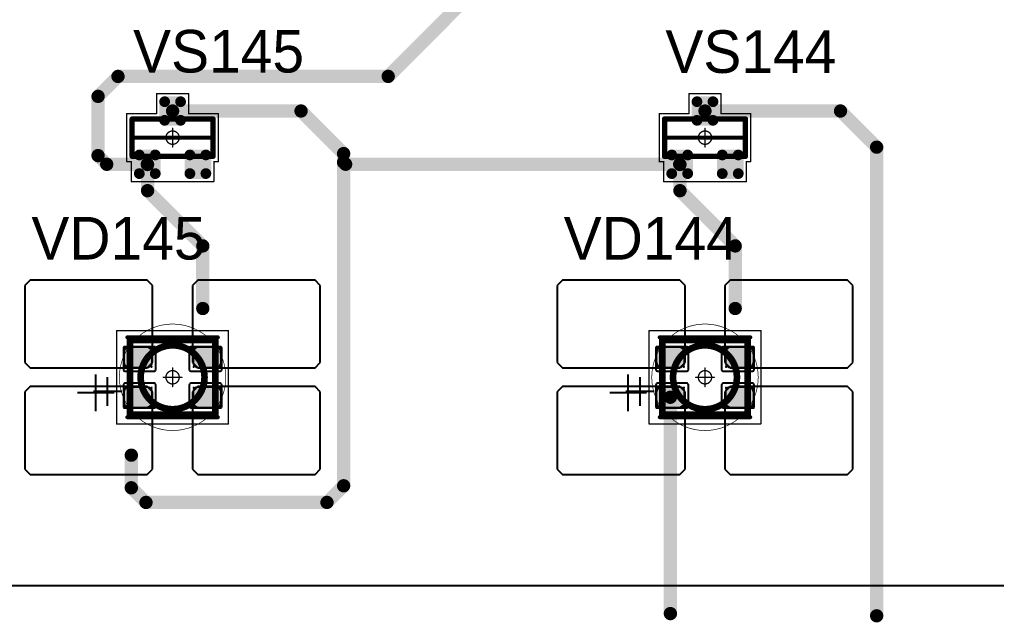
# Model space of a CAD drawing. Header units: millimetres. Extents: x 0 to 400, y 0 to 514.
# Drawn here: x 74.25 to 110.95, y 23.29 to 45.94 of the extents above; entities that cross this region are included whole.
import ezdxf

# ---------------------------------------------------------------- set-up
doc = ezdxf.new("R2010")
doc.units = ezdxf.units.MM
for name, color, linetype in [('Mechanical13', 56, 'Continuous'), ('Mechanical15', 56, 'Continuous'), ('Mechanical2', 216, 'Continuous'), ('TopLayer', 1, 'Continuous'), ('TopOverlay', 2, 'Continuous'), ('TopPaste', 8, 'Continuous'), ('TopSolder', 216, 'Continuous')]:
    doc.layers.add(name, color=color, linetype=linetype)

# ---------------------------------------------------------------- blocks, each defined once
blk = doc.blocks.new('SOT23_37')
at = {"layer": 'Mechanical13', "const_width": 0.2}
for points in [[(-0.7, 1.52), (0.7, 1.52)], [(-0.7, 1.52), (-0.7, -1.52)], [(0.7, 1.52), (0.7, -1.52)], [(-0.7, -1.52), (0.7, -1.52)]]:
    blk.add_lwpolyline(points, dxfattribs=at)
at = {"layer": 'Mechanical13', "const_width": 0.1}
for points in [[(-0.75, 1.52, 1), (-0.65, 1.52, 1)], [(-0.75, 1.52, 1), (-0.65, 1.52, 1)], [(0.65, 1.52, 1), (0.75, 1.52, 1)], [(0.65, 1.52, 1), (0.75, 1.52, 1)], [(-0.75, -1.52, 1), (-0.65, -1.52, 1)], [(-0.75, -1.52, 1), (-0.65, -1.52, 1)], [(0.65, -1.52, 1), (0.75, -1.52, 1)], [(0.65, -1.52, 1), (0.75, -1.52, 1)]]:
    blk.add_lwpolyline(points, format="xyb", close=True, dxfattribs=at)
at = {"layer": 'Mechanical15', "const_width": 0.05}
for points in [[(-1.65, 1.55), (-1.65, -1.55)], [(-1.65, 1.55), (-0.9, 1.55)], [(-0.9, 1.72), (-0.9, 1.55)], [(-0.9, 1.72), (0.9, 1.72)], [(0.9, 1.72), (0.9, 0.6)], [(0, 0.35), (0, -0.35)], [(0.9, 0.6), (1.65, 0.6)], [(1.65, 0.6), (1.65, -0.6)], [(-0.35, 0), (0.35, 0)], [(0.9, -0.6), (1.65, -0.6)], [(0.9, -0.6), (0.9, -1.72)], [(-1.65, -1.55), (-0.9, -1.55)], [(-0.9, -1.55), (-0.9, -1.72)], [(-0.9, -1.72), (0.9, -1.72)]]:
    blk.add_lwpolyline(points, dxfattribs=at)
at = {"layer": 'Mechanical15'}
for points, const_width in [([(-1.662, 1.55, 1), (-1.637, 1.55, 1)], 0.025), ([(-1.662, 1.55, 1), (-1.637, 1.55, 1)], 0.025), ([(-0.913, 1.72, 1), (-0.888, 1.72, 1)], 0.025), ([(-0.913, 1.72, 1), (-0.888, 1.72, 1)], 0.025), ([(-0.913, 1.55, 1), (-0.888, 1.55, 1)], 0.025), ([(-0.913, 1.55, 1), (-0.888, 1.55, 1)], 0.025), ([(0.888, 1.72, 1), (0.913, 1.72, 1)], 0.025), ([(0.888, 1.72, 1), (0.913, 1.72, 1)], 0.025), ([(-0.012, 0.35, 1), (0.012, 0.35, 1)], 0.025), ([(0.888, 0.6, 1), (0.913, 0.6, 1)], 0.025), ([(0.888, 0.6, 1), (0.913, 0.6, 1)], 0.025), ([(1.637, 0.6, 1), (1.662, 0.6, 1)], 0.025), ([(1.637, 0.6, 1), (1.662, 0.6, 1)], 0.025), ([(-0.362, 0, 1), (-0.337, 0, 1)], 0.025), ([(0.25, 0, 1), (-0.25, 0, 1)], 0.05), ([(-0.262, 0, 1), (-0.238, 0, 1)], 0.025), ([(0.238, 0, 1), (0.262, 0, 1)], 0.025), ([(0.337, 0, 1), (0.362, 0, 1)], 0.025), ([(-0.012, -0.35, 1), (0.012, -0.35, 1)], 0.025), ([(0.888, -0.6, 1), (0.913, -0.6, 1)], 0.025), ([(0.888, -0.6, 1), (0.913, -0.6, 1)], 0.025), ([(1.637, -0.6, 1), (1.662, -0.6, 1)], 0.025), ([(1.637, -0.6, 1), (1.662, -0.6, 1)], 0.025), ([(-1.662, -1.55, 1), (-1.637, -1.55, 1)], 0.025), ([(-1.662, -1.55, 1), (-1.637, -1.55, 1)], 0.025), ([(-0.913, -1.55, 1), (-0.888, -1.55, 1)], 0.025), ([(-0.913, -1.55, 1), (-0.888, -1.55, 1)], 0.025), ([(-0.913, -1.72, 1), (-0.888, -1.72, 1)], 0.025), ([(-0.913, -1.72, 1), (-0.888, -1.72, 1)], 0.025), ([(0.888, -1.72, 1), (0.913, -1.72, 1)], 0.025), ([(0.888, -1.72, 1), (0.913, -1.72, 1)], 0.025)]:
    blk.add_lwpolyline(points, format="xyb", close=True, dxfattribs=dict(at, const_width=const_width))
at = {"layer": 'TopLayer', "const_width": 0.1}
for points in [[(-1.4, 1.25, 1), (-1.3, 1.25, 1)], [(-0.7, 1.25, 1), (-0.6, 1.25, 1)], [(-1.4, 0.65, 1), (-1.3, 0.65, 1)], [(-0.7, 0.65, 1), (-0.6, 0.65, 1)], [(0.6, 0.3, 1), (0.7, 0.3, 1)], [(1.3, 0.3, 1), (1.4, 0.3, 1)], [(0.6, -0.3, 1), (0.7, -0.3, 1)], [(1.3, -0.3, 1), (1.4, -0.3, 1)], [(-1.4, -0.65, 1), (-1.3, -0.65, 1)], [(-0.7, -0.65, 1), (-0.6, -0.65, 1)], [(-1.4, -1.25, 1), (-1.3, -1.25, 1)], [(-0.7, -1.25, 1), (-0.6, -1.25, 1)]]:
    blk.add_lwpolyline(points, format="xyb", close=True, dxfattribs=at)
at = {"layer": 'TopLayer'}
for points in [[(-1.45, 1.25), (-1.45, 0.65), (-0.55, 1.25), (-0.55, 0.65)], [(-1.35, 1.35), (-1.35, 0.55), (-0.65, 1.35), (-0.65, 0.55)], [(0.65, 0.4), (0.65, -0.4), (1.35, 0.4), (1.35, -0.4)], [(0.55, 0.3), (0.55, -0.3), (1.45, 0.3), (1.45, -0.3)], [(-1.45, -0.65), (-1.45, -1.25), (-0.55, -0.65), (-0.55, -1.25)], [(-1.35, -0.55), (-1.35, -1.35), (-0.65, -0.55), (-0.65, -1.35)]]:
    blk.add_solid(points, dxfattribs=at)
at = {"layer": 'TopOverlay', "const_width": 0.15}
blk.add_lwpolyline([(0, 1.5), (0, -1.5)], dxfattribs=at)
at = {"layer": 'TopOverlay', "const_width": 0.075}
for points in [[(-0.038, 1.5, 1), (0.038, 1.5, 1)], [(-0.038, -1.5, 1), (0.038, -1.5, 1)]]:
    blk.add_lwpolyline(points, format="xyb", close=True, dxfattribs=at)
at = {"layer": 'TopPaste', "const_width": 0.075}
for points in [[(-1.387, 1.25, 1), (-1.313, 1.25, 1)], [(-0.687, 1.25, 1), (-0.613, 1.25, 1)], [(-1.387, 0.65, 1), (-1.313, 0.65, 1)], [(-0.687, 0.65, 1), (-0.613, 0.65, 1)], [(0.613, 0.3, 1), (0.687, 0.3, 1)], [(1.313, 0.3, 1), (1.387, 0.3, 1)], [(0.613, -0.3, 1), (0.687, -0.3, 1)], [(1.313, -0.3, 1), (1.387, -0.3, 1)], [(-1.387, -0.65, 1), (-1.313, -0.65, 1)], [(-0.687, -0.65, 1), (-0.613, -0.65, 1)], [(-1.387, -1.25, 1), (-1.313, -1.25, 1)], [(-0.687, -1.25, 1), (-0.613, -1.25, 1)]]:
    blk.add_lwpolyline(points, format="xyb", close=True, dxfattribs=at)
at = {"layer": 'TopPaste'}
for points in [[(-1.425, 1.25), (-1.425, 0.65), (-0.575, 1.25), (-0.575, 0.65)], [(-1.35, 1.325), (-1.35, 0.575), (-0.65, 1.325), (-0.65, 0.575)], [(0.65, 0.375), (0.65, -0.375), (1.35, 0.375), (1.35, -0.375)], [(0.575, 0.3), (0.575, -0.3), (1.425, 0.3), (1.425, -0.3)], [(-1.425, -0.65), (-1.425, -1.25), (-0.575, -0.65), (-0.575, -1.25)], [(-1.35, -0.575), (-1.35, -1.325), (-0.65, -0.575), (-0.65, -1.325)]]:
    blk.add_solid(points, dxfattribs=at)
at = {"layer": 'TopSolder', "const_width": 0.202}
for points in [[(-1.451, 1.25, 1), (-1.249, 1.25, 1)], [(-0.751, 1.25, 1), (-0.549, 1.25, 1)], [(-1.451, 0.65, 1), (-1.249, 0.65, 1)], [(-0.751, 0.65, 1), (-0.549, 0.65, 1)], [(0.549, 0.3, 1), (0.751, 0.3, 1)], [(1.249, 0.3, 1), (1.451, 0.3, 1)], [(0.549, -0.3, 1), (0.751, -0.3, 1)], [(1.249, -0.3, 1), (1.451, -0.3, 1)], [(-1.451, -0.65, 1), (-1.249, -0.65, 1)], [(-0.751, -0.65, 1), (-0.549, -0.65, 1)], [(-1.451, -1.25, 1), (-1.249, -1.25, 1)], [(-0.751, -1.25, 1), (-0.549, -1.25, 1)]]:
    blk.add_lwpolyline(points, format="xyb", close=True, dxfattribs=at)
at = {"layer": 'TopSolder'}
for points in [[(-1.552, 1.25), (-1.552, 0.65), (-0.448, 1.25), (-0.448, 0.65)], [(-1.35, 1.452), (-1.35, 0.448), (-0.65, 1.452), (-0.65, 0.448)], [(0.65, 0.502), (0.65, -0.502), (1.35, 0.502), (1.35, -0.502)], [(0.448, 0.3), (0.448, -0.3), (1.552, 0.3), (1.552, -0.3)], [(-1.552, -0.65), (-1.552, -1.25), (-0.448, -0.65), (-0.448, -1.25)], [(-1.35, -0.448), (-1.35, -1.452), (-0.65, -0.448), (-0.65, -1.452)]]:
    blk.add_solid(points, dxfattribs=at)
blk = doc.blocks.new('SOT23_38')
at = {"layer": 'Mechanical13', "const_width": 0.2}
for points in [[(-0.7, 1.52), (0.7, 1.52)], [(-0.7, 1.52), (-0.7, -1.52)], [(0.7, 1.52), (0.7, -1.52)], [(-0.7, -1.52), (0.7, -1.52)]]:
    blk.add_lwpolyline(points, dxfattribs=at)
at = {"layer": 'Mechanical13', "const_width": 0.1}
for points in [[(-0.75, 1.52, 1), (-0.65, 1.52, 1)], [(-0.75, 1.52, 1), (-0.65, 1.52, 1)], [(0.65, 1.52, 1), (0.75, 1.52, 1)], [(0.65, 1.52, 1), (0.75, 1.52, 1)], [(-0.75, -1.52, 1), (-0.65, -1.52, 1)], [(-0.75, -1.52, 1), (-0.65, -1.52, 1)], [(0.65, -1.52, 1), (0.75, -1.52, 1)], [(0.65, -1.52, 1), (0.75, -1.52, 1)]]:
    blk.add_lwpolyline(points, format="xyb", close=True, dxfattribs=at)
at = {"layer": 'Mechanical15', "const_width": 0.05}
for points in [[(-1.65, 1.55), (-1.65, -1.55)], [(-1.65, 1.55), (-0.9, 1.55)], [(-0.9, 1.72), (-0.9, 1.55)], [(-0.9, 1.72), (0.9, 1.72)], [(0.9, 1.72), (0.9, 0.6)], [(0, 0.35), (0, -0.35)], [(0.9, 0.6), (1.65, 0.6)], [(1.65, 0.6), (1.65, -0.6)], [(-0.35, 0), (0.35, 0)], [(0.9, -0.6), (1.65, -0.6)], [(0.9, -0.6), (0.9, -1.72)], [(-1.65, -1.55), (-0.9, -1.55)], [(-0.9, -1.55), (-0.9, -1.72)], [(-0.9, -1.72), (0.9, -1.72)]]:
    blk.add_lwpolyline(points, dxfattribs=at)
at = {"layer": 'Mechanical15'}
for points, const_width in [([(-1.662, 1.55, 1), (-1.637, 1.55, 1)], 0.025), ([(-1.662, 1.55, 1), (-1.637, 1.55, 1)], 0.025), ([(-0.913, 1.72, 1), (-0.888, 1.72, 1)], 0.025), ([(-0.913, 1.72, 1), (-0.888, 1.72, 1)], 0.025), ([(-0.913, 1.55, 1), (-0.888, 1.55, 1)], 0.025), ([(-0.913, 1.55, 1), (-0.888, 1.55, 1)], 0.025), ([(0.888, 1.72, 1), (0.913, 1.72, 1)], 0.025), ([(0.888, 1.72, 1), (0.913, 1.72, 1)], 0.025), ([(-0.012, 0.35, 1), (0.012, 0.35, 1)], 0.025), ([(0.888, 0.6, 1), (0.913, 0.6, 1)], 0.025), ([(0.888, 0.6, 1), (0.913, 0.6, 1)], 0.025), ([(1.637, 0.6, 1), (1.662, 0.6, 1)], 0.025), ([(1.637, 0.6, 1), (1.662, 0.6, 1)], 0.025), ([(-0.362, 0, 1), (-0.337, 0, 1)], 0.025), ([(0.25, 0, 1), (-0.25, 0, 1)], 0.05), ([(-0.262, 0, 1), (-0.238, 0, 1)], 0.025), ([(0.238, 0, 1), (0.262, 0, 1)], 0.025), ([(0.337, 0, 1), (0.362, 0, 1)], 0.025), ([(-0.012, -0.35, 1), (0.012, -0.35, 1)], 0.025), ([(0.888, -0.6, 1), (0.913, -0.6, 1)], 0.025), ([(0.888, -0.6, 1), (0.913, -0.6, 1)], 0.025), ([(1.637, -0.6, 1), (1.662, -0.6, 1)], 0.025), ([(1.637, -0.6, 1), (1.662, -0.6, 1)], 0.025), ([(-1.662, -1.55, 1), (-1.637, -1.55, 1)], 0.025), ([(-1.662, -1.55, 1), (-1.637, -1.55, 1)], 0.025), ([(-0.913, -1.55, 1), (-0.888, -1.55, 1)], 0.025), ([(-0.913, -1.55, 1), (-0.888, -1.55, 1)], 0.025), ([(-0.913, -1.72, 1), (-0.888, -1.72, 1)], 0.025), ([(-0.913, -1.72, 1), (-0.888, -1.72, 1)], 0.025), ([(0.888, -1.72, 1), (0.913, -1.72, 1)], 0.025), ([(0.888, -1.72, 1), (0.913, -1.72, 1)], 0.025)]:
    blk.add_lwpolyline(points, format="xyb", close=True, dxfattribs=dict(at, const_width=const_width))
at = {"layer": 'TopLayer', "const_width": 0.1}
for points in [[(-1.4, 1.25, 1), (-1.3, 1.25, 1)], [(-0.7, 1.25, 1), (-0.6, 1.25, 1)], [(-1.4, 0.65, 1), (-1.3, 0.65, 1)], [(-0.7, 0.65, 1), (-0.6, 0.65, 1)], [(0.6, 0.3, 1), (0.7, 0.3, 1)], [(1.3, 0.3, 1), (1.4, 0.3, 1)], [(0.6, -0.3, 1), (0.7, -0.3, 1)], [(1.3, -0.3, 1), (1.4, -0.3, 1)], [(-1.4, -0.65, 1), (-1.3, -0.65, 1)], [(-0.7, -0.65, 1), (-0.6, -0.65, 1)], [(-1.4, -1.25, 1), (-1.3, -1.25, 1)], [(-0.7, -1.25, 1), (-0.6, -1.25, 1)]]:
    blk.add_lwpolyline(points, format="xyb", close=True, dxfattribs=at)
at = {"layer": 'TopLayer'}
for points in [[(-1.45, 1.25), (-1.45, 0.65), (-0.55, 1.25), (-0.55, 0.65)], [(-1.35, 1.35), (-1.35, 0.55), (-0.65, 1.35), (-0.65, 0.55)], [(0.65, 0.4), (0.65, -0.4), (1.35, 0.4), (1.35, -0.4)], [(0.55, 0.3), (0.55, -0.3), (1.45, 0.3), (1.45, -0.3)], [(-1.45, -0.65), (-1.45, -1.25), (-0.55, -0.65), (-0.55, -1.25)], [(-1.35, -0.55), (-1.35, -1.35), (-0.65, -0.55), (-0.65, -1.35)]]:
    blk.add_solid(points, dxfattribs=at)
at = {"layer": 'TopOverlay', "const_width": 0.15}
blk.add_lwpolyline([(0, 1.5), (0, -1.5)], dxfattribs=at)
at = {"layer": 'TopOverlay', "const_width": 0.075}
for points in [[(-0.038, 1.5, 1), (0.038, 1.5, 1)], [(-0.038, -1.5, 1), (0.038, -1.5, 1)]]:
    blk.add_lwpolyline(points, format="xyb", close=True, dxfattribs=at)
at = {"layer": 'TopPaste', "const_width": 0.075}
for points in [[(-1.387, 1.25, 1), (-1.313, 1.25, 1)], [(-0.687, 1.25, 1), (-0.613, 1.25, 1)], [(-1.387, 0.65, 1), (-1.313, 0.65, 1)], [(-0.687, 0.65, 1), (-0.613, 0.65, 1)], [(0.613, 0.3, 1), (0.687, 0.3, 1)], [(1.313, 0.3, 1), (1.387, 0.3, 1)], [(0.613, -0.3, 1), (0.687, -0.3, 1)], [(1.313, -0.3, 1), (1.387, -0.3, 1)], [(-1.387, -0.65, 1), (-1.313, -0.65, 1)], [(-0.687, -0.65, 1), (-0.613, -0.65, 1)], [(-1.387, -1.25, 1), (-1.313, -1.25, 1)], [(-0.687, -1.25, 1), (-0.613, -1.25, 1)]]:
    blk.add_lwpolyline(points, format="xyb", close=True, dxfattribs=at)
at = {"layer": 'TopPaste'}
for points in [[(-1.425, 1.25), (-1.425, 0.65), (-0.575, 1.25), (-0.575, 0.65)], [(-1.35, 1.325), (-1.35, 0.575), (-0.65, 1.325), (-0.65, 0.575)], [(0.65, 0.375), (0.65, -0.375), (1.35, 0.375), (1.35, -0.375)], [(0.575, 0.3), (0.575, -0.3), (1.425, 0.3), (1.425, -0.3)], [(-1.425, -0.65), (-1.425, -1.25), (-0.575, -0.65), (-0.575, -1.25)], [(-1.35, -0.575), (-1.35, -1.325), (-0.65, -0.575), (-0.65, -1.325)]]:
    blk.add_solid(points, dxfattribs=at)
at = {"layer": 'TopSolder', "const_width": 0.202}
for points in [[(-1.451, 1.25, 1), (-1.249, 1.25, 1)], [(-0.751, 1.25, 1), (-0.549, 1.25, 1)], [(-1.451, 0.65, 1), (-1.249, 0.65, 1)], [(-0.751, 0.65, 1), (-0.549, 0.65, 1)], [(0.549, 0.3, 1), (0.751, 0.3, 1)], [(1.249, 0.3, 1), (1.451, 0.3, 1)], [(0.549, -0.3, 1), (0.751, -0.3, 1)], [(1.249, -0.3, 1), (1.451, -0.3, 1)], [(-1.451, -0.65, 1), (-1.249, -0.65, 1)], [(-0.751, -0.65, 1), (-0.549, -0.65, 1)], [(-1.451, -1.25, 1), (-1.249, -1.25, 1)], [(-0.751, -1.25, 1), (-0.549, -1.25, 1)]]:
    blk.add_lwpolyline(points, format="xyb", close=True, dxfattribs=at)
at = {"layer": 'TopSolder'}
for points in [[(-1.552, 1.25), (-1.552, 0.65), (-0.448, 1.25), (-0.448, 0.65)], [(-1.35, 1.452), (-1.35, 0.448), (-0.65, 1.452), (-0.65, 0.448)], [(0.65, 0.502), (0.65, -0.502), (1.35, 0.502), (1.35, -0.502)], [(0.448, 0.3), (0.448, -0.3), (1.552, 0.3), (1.552, -0.3)], [(-1.552, -0.65), (-1.552, -1.25), (-0.448, -0.65), (-0.448, -1.25)], [(-1.35, -0.448), (-1.35, -1.452), (-0.65, -0.448), (-0.65, -1.452)]]:
    blk.add_solid(points, dxfattribs=at)
blk = doc.blocks.new('E65F_210')
at = {"layer": 'Mechanical13'}
for p, q in [((2.441, 1.071), (2.441, 0)), ((1.905, 0.536), (2.976, 0.536))]:
    blk.add_line(p, q, dxfattribs=at)
at = {"layer": 'Mechanical13', "const_width": 0.25}
for points in [[(-1.6, 1.4), (-1.6, -1.4)], [(1.6, 1.4), (-1.6, 1.4)], [(1.6, 1.4), (1.6, -1.4)], [(1.6, -1.4), (-1.6, -1.4)]]:
    blk.add_lwpolyline(points, dxfattribs=at)
at = {"layer": 'Mechanical13'}
for points, const_width in [([(-1.663, 1.4, 1), (-1.538, 1.4, 1)], 0.125), ([(-1.663, 1.4, 1), (-1.538, 1.4, 1)], 0.125), ([(1.537, 1.4, 1), (1.662, 1.4, 1)], 0.125), ([(1.537, 1.4, 1), (1.662, 1.4, 1)], 0.125), ([(1.2, 0, 1), (-1.2, 0, 1)], 0.25), ([(-1.263, 0, 1), (-1.138, 0, 1)], 0.125), ([(1.137, 0, 1), (1.262, 0, 1)], 0.125), ([(-1.663, -1.4, 1), (-1.538, -1.4, 1)], 0.125), ([(-1.663, -1.4, 1), (-1.538, -1.4, 1)], 0.125), ([(1.537, -1.4, 1), (1.662, -1.4, 1)], 0.125), ([(1.537, -1.4, 1), (1.662, -1.4, 1)], 0.125)]:
    blk.add_lwpolyline(points, format="xyb", close=True, dxfattribs=dict(at, const_width=const_width))
at = {"layer": 'Mechanical15', "const_width": 0.05}
for points in [[(2.1, 1.75), (-2.1, 1.75)], [(-2.1, 1.75), (-2.1, -1.75)], [(2.1, 1.75), (2.1, -1.75)], [(0, 0.35), (0, -0.35)], [(0, 0.35), (0, -0.35)], [(0.35, 0), (-0.35, 0)], [(0.35, 0), (-0.35, 0)], [(2.1, -1.75), (-2.1, -1.75)]]:
    blk.add_lwpolyline(points, dxfattribs=at)
at = {"layer": 'Mechanical15'}
for points, const_width in [([(-2.113, 1.75, 1), (-2.088, 1.75, 1)], 0.025), ([(-2.113, 1.75, 1), (-2.088, 1.75, 1)], 0.025), ([(2.087, 1.75, 1), (2.112, 1.75, 1)], 0.025), ([(2.087, 1.75, 1), (2.112, 1.75, 1)], 0.025), ([(-0.013, 0.35, 1), (0.012, 0.35, 1)], 0.025), ([(-0.013, 0.35, 1), (0.012, 0.35, 1)], 0.025), ([(-0.363, 0, 1), (-0.338, 0, 1)], 0.025), ([(-0.363, 0, 1), (-0.338, 0, 1)], 0.025), ([(0.25, 0, 1), (-0.25, 0, 1)], 0.05), ([(0.25, 0, 1), (-0.25, 0, 1)], 0.05), ([(-0.263, 0, 1), (-0.238, 0, 1)], 0.025), ([(-0.263, 0, 1), (-0.238, 0, 1)], 0.025), ([(0.237, 0, 1), (0.262, 0, 1)], 0.025), ([(0.237, 0, 1), (0.262, 0, 1)], 0.025), ([(0.337, 0, 1), (0.362, 0, 1)], 0.025), ([(0.337, 0, 1), (0.362, 0, 1)], 0.025), ([(-0.013, -0.35, 1), (0.012, -0.35, 1)], 0.025), ([(-0.013, -0.35, 1), (0.012, -0.35, 1)], 0.025), ([(-2.113, -1.75, 1), (-2.088, -1.75, 1)], 0.025), ([(-2.113, -1.75, 1), (-2.088, -1.75, 1)], 0.025), ([(2.087, -1.75, 1), (2.112, -1.75, 1)], 0.025), ([(2.087, -1.75, 1), (2.112, -1.75, 1)], 0.025)]:
    blk.add_lwpolyline(points, format="xyb", close=True, dxfattribs=dict(at, const_width=const_width))
at = {"layer": 'TopLayer'}
for p, q in [((-5.35, 3.65), (-5.55, 3.45)), ((-5.55, 3.45), (-5.55, 3.45)), ((-5.55, 3.45), (-5.55, 0.55)), ((-0.95, 3.65), (-5.35, 3.65)), ((-5.35, 3.65), (-5.35, 3.65)), ((-0.75, 3.45), (-0.95, 3.65)), ((-0.75, 0.55), (-0.75, 3.45)), ((0.95, 3.65), (0.75, 3.45)), ((0.75, 3.45), (0.75, 3.45)), ((0.75, 3.45), (0.75, 0.55)), ((5.35, 3.65), (0.95, 3.65)), ((0.95, 3.65), (0.95, 3.65)), ((5.55, 3.45), (5.35, 3.65)), ((5.55, 0.55), (5.55, 3.45)), ((-5.55, 0.55), (-5.35, 0.35)), ((-0.95, 0.35), (-0.75, 0.55)), ((0.75, 0.55), (0.95, 0.35)), ((5.35, 0.35), (5.55, 0.55)), ((-5.35, 0.35), (-0.95, 0.35)), ((0.95, 0.35), (5.35, 0.35)), ((-5.35, -0.35), (-5.55, -0.55)), ((-0.95, -0.35), (-5.35, -0.35)), ((-5.35, -0.35), (-5.35, -0.35)), ((-0.75, -0.55), (-0.95, -0.35)), ((0.95, -0.35), (0.75, -0.55)), ((5.35, -0.35), (0.95, -0.35)), ((0.95, -0.35), (0.95, -0.35)), ((5.55, -0.55), (5.35, -0.35)), ((-5.55, -0.55), (-5.55, -0.55)), ((-5.55, -0.55), (-5.55, -3.45)), ((-0.75, -3.45), (-0.75, -0.55)), ((0.75, -0.55), (0.75, -0.55)), ((0.75, -0.55), (0.75, -3.45)), ((5.55, -3.45), (5.55, -0.55)), ((-5.55, -3.45), (-5.35, -3.65)), ((-5.35, -3.65), (-0.95, -3.65)), ((-0.95, -3.65), (-0.75, -3.45)), ((0.75, -3.45), (0.95, -3.65)), ((0.95, -3.65), (5.35, -3.65)), ((5.35, -3.65), (5.55, -3.45))]:
    blk.add_line(p, q, dxfattribs=at)
at = {"layer": 'TopLayer', "const_width": 0.04}
for points in [[(-1.83, 1.11, 1), (-1.79, 1.11, 1)], [(-0.81, 1.11, 1), (-0.77, 1.11, 1)], [(0.77, 1.11, 1), (0.81, 1.11, 1)], [(1.79, 1.11, 1), (1.83, 1.11, 1)], [(-1.83, 0.39, 1), (-1.79, 0.39, 1)], [(-0.81, 0.39, 1), (-0.77, 0.39, 1)], [(0.77, 0.39, 1), (0.81, 0.39, 1)], [(1.79, 0.39, 1), (1.83, 0.39, 1)], [(-1.83, -0.39, 1), (-1.79, -0.39, 1)], [(-0.81, -0.39, 1), (-0.77, -0.39, 1)], [(0.77, -0.39, 1), (0.81, -0.39, 1)], [(1.79, -0.39, 1), (1.83, -0.39, 1)], [(-1.83, -1.11, 1), (-1.79, -1.11, 1)], [(-0.81, -1.11, 1), (-0.77, -1.11, 1)], [(0.77, -1.11, 1), (0.81, -1.11, 1)], [(1.79, -1.11, 1), (1.83, -1.11, 1)]]:
    blk.add_lwpolyline(points, format="xyb", close=True, dxfattribs=at)
at = {"layer": 'TopLayer'}
for points in [[(-1.85, 1.11), (-1.85, 0.39), (-0.75, 1.11), (-0.75, 0.39)], [(-1.81, 1.15), (-1.81, 0.35), (-0.79, 1.15), (-0.79, 0.35)], [(0.75, 1.11), (0.75, 0.39), (1.85, 1.11), (1.85, 0.39)], [(0.79, 1.15), (0.79, 0.35), (1.81, 1.15), (1.81, 0.35)], [(-1.81, -0.35), (-1.81, -1.15), (-0.79, -0.35), (-0.79, -1.15)], [(0.79, -0.35), (0.79, -1.15), (1.81, -0.35), (1.81, -1.15)], [(-1.85, -0.39), (-1.85, -1.11), (-0.75, -0.39), (-0.75, -1.11)], [(0.75, -0.39), (0.75, -1.11), (1.85, -0.39), (1.85, -1.11)]]:
    blk.add_solid(points, dxfattribs=at)
at = {"layer": 'TopOverlay'}
for p, q in [((2.886, 1.271), (2.886, -0.1)), ((2.2, 0.586), (3.571, 0.586))]:
    blk.add_line(p, q, dxfattribs=at)
at = {"layer": 'TopOverlay', "const_width": 0.15}
for points in [[(1.7, 1.5), (-1.7, 1.5)], [(1.7, -1.5), (-1.7, -1.5)]]:
    blk.add_lwpolyline(points, dxfattribs=at)
at = {"layer": 'TopOverlay', "const_width": 0.075}
for points in [[(-1.738, 1.5, 1), (-1.663, 1.5, 1)], [(1.662, 1.5, 1), (1.737, 1.5, 1)], [(-1.738, -1.5, 1), (-1.663, -1.5, 1)], [(1.662, -1.5, 1), (1.737, -1.5, 1)]]:
    blk.add_lwpolyline(points, format="xyb", close=True, dxfattribs=at)
at = {"layer": 'TopPaste'}
for p, q in [((-1.711, 1.114), (-1.773, 1.073)), ((-1.638, 1.129), (-1.711, 1.114)), ((-0.963, 1.129), (-1.638, 1.129)), ((-0.889, 1.114), (-0.963, 1.129)), ((-0.827, 1.073), (-0.889, 1.114)), ((0.889, 1.114), (0.827, 1.073)), ((0.962, 1.129), (0.889, 1.114)), ((1.637, 1.129), (0.962, 1.129)), ((1.711, 1.114), (1.637, 1.129)), ((1.773, 1.073), (1.711, 1.114)), ((-1.814, 1.011), (-1.829, 0.938)), ((-1.829, 0.938), (-1.829, 0.563)), ((-1.773, 1.073), (-1.814, 1.011)), ((-0.786, 1.011), (-0.827, 1.073)), ((-0.771, 0.938), (-0.786, 1.011)), ((-0.771, 0.563), (-0.771, 0.938)), ((0.786, 1.011), (0.771, 0.938)), ((0.771, 0.938), (0.771, 0.563)), ((0.827, 1.073), (0.786, 1.011)), ((1.814, 1.011), (1.773, 1.073)), ((1.829, 0.938), (1.814, 1.011)), ((1.829, 0.563), (1.829, 0.938)), ((-1.829, 0.563), (-1.814, 0.489)), ((-1.814, 0.489), (-1.773, 0.427)), ((-1.773, 0.427), (-1.711, 0.386)), ((-1.711, 0.386), (-1.638, 0.371)), ((-1.638, 0.371), (-0.963, 0.371)), ((-0.963, 0.371), (-0.889, 0.386)), ((-0.889, 0.386), (-0.827, 0.427)), ((-0.827, 0.427), (-0.786, 0.489)), ((-0.786, 0.489), (-0.771, 0.563)), ((0.771, 0.563), (0.786, 0.489)), ((0.786, 0.489), (0.827, 0.427)), ((0.827, 0.427), (0.889, 0.386)), ((0.889, 0.386), (0.962, 0.371)), ((0.962, 0.371), (1.637, 0.371)), ((1.637, 0.371), (1.711, 0.386)), ((1.711, 0.386), (1.773, 0.427)), ((1.773, 0.427), (1.814, 0.489)), ((1.814, 0.489), (1.829, 0.563)), ((-1.814, -0.489), (-1.829, -0.563)), ((-1.829, -0.563), (-1.829, -0.938)), ((-1.773, -0.427), (-1.814, -0.489)), ((-1.711, -0.386), (-1.773, -0.427)), ((-1.638, -0.371), (-1.711, -0.386)), ((-0.963, -0.371), (-1.638, -0.371)), ((-0.889, -0.386), (-0.963, -0.371)), ((-0.827, -0.427), (-0.889, -0.386)), ((-0.786, -0.489), (-0.827, -0.427)), ((-0.771, -0.563), (-0.786, -0.489)), ((-0.771, -0.938), (-0.771, -0.563)), ((0.786, -0.489), (0.771, -0.563)), ((0.771, -0.563), (0.771, -0.938)), ((0.827, -0.427), (0.786, -0.489)), ((0.889, -0.386), (0.827, -0.427)), ((0.962, -0.371), (0.889, -0.386)), ((1.637, -0.371), (0.962, -0.371)), ((1.711, -0.386), (1.637, -0.371)), ((1.773, -0.427), (1.711, -0.386)), ((1.814, -0.489), (1.773, -0.427)), ((1.829, -0.563), (1.814, -0.489)), ((1.829, -0.938), (1.829, -0.563)), ((-1.829, -0.938), (-1.814, -1.011)), ((-1.814, -1.011), (-1.773, -1.073)), ((-1.773, -1.073), (-1.711, -1.114)), ((-0.889, -1.114), (-0.827, -1.073)), ((-0.827, -1.073), (-0.786, -1.011)), ((-0.786, -1.011), (-0.771, -0.938)), ((0.771, -0.938), (0.786, -1.011)), ((0.786, -1.011), (0.827, -1.073)), ((0.827, -1.073), (0.889, -1.114)), ((1.711, -1.114), (1.773, -1.073)), ((1.773, -1.073), (1.814, -1.011)), ((1.814, -1.011), (1.829, -0.938)), ((-1.711, -1.114), (-1.638, -1.129)), ((-1.638, -1.129), (-0.963, -1.129)), ((-0.963, -1.129), (-0.889, -1.114)), ((0.889, -1.114), (0.962, -1.129)), ((0.962, -1.129), (1.637, -1.129)), ((1.637, -1.129), (1.711, -1.114))]:
    blk.add_line(p, q, dxfattribs=at)
at = {"layer": 'TopSolder'}
for p, q in [((-1.842, 1.129), (-1.85, 1.111)), ((-1.85, 1.111), (-1.85, 1.101)), ((-1.828, 1.143), (-1.842, 1.129)), ((-1.81, 1.151), (-1.828, 1.143)), ((-1.8, 1.151), (-1.81, 1.151)), ((-0.7, 1.151), (-1.8, 1.151)), ((-0.685, 1.151), (-0.7, 1.151)), ((-0.7, 1.151), (-0.7, 1.151)), ((-0.658, 1.139), (-0.685, 1.151)), ((-0.636, 1.118), (-0.658, 1.139)), ((-0.625, 1.09), (-0.636, 1.118)), ((0.636, 1.118), (0.625, 1.09)), ((0.657, 1.139), (0.636, 1.118)), ((0.685, 1.151), (0.657, 1.139)), ((0.7, 1.151), (0.685, 1.151)), ((1.8, 1.151), (0.7, 1.151)), ((1.81, 1.151), (1.8, 1.151)), ((1.8, 1.151), (1.8, 1.151)), ((1.828, 1.143), (1.81, 1.151)), ((1.842, 1.129), (1.828, 1.143)), ((1.85, 1.111), (1.842, 1.129)), ((1.85, 1.101), (1.85, 1.111)), ((-1.85, 1.101), (-1.85, 1.101)), ((-1.85, 1.101), (-1.85, 0.301)), ((-0.625, 1.076), (-0.625, 1.09)), ((-0.625, 0.301), (-0.625, 1.076)), ((0.625, 1.09), (0.625, 1.076)), ((0.625, 1.076), (0.625, 1.076)), ((0.625, 1.076), (0.625, 0.301)), ((1.85, 0.301), (1.85, 1.101)), ((-1.85, 0.301), (-1.85, 0.286)), ((-1.85, 0.286), (-1.839, 0.258)), ((-1.839, 0.258), (-1.818, 0.237)), ((-1.818, 0.237), (-1.79, 0.226)), ((-1.79, 0.226), (-1.775, 0.226)), ((-1.775, 0.226), (-1.775, 0.226)), ((-1.775, 0.226), (-0.7, 0.226)), ((-0.7, 0.226), (-0.685, 0.226)), ((-0.685, 0.226), (-0.658, 0.237)), ((-0.658, 0.237), (-0.636, 0.258)), ((-0.636, 0.258), (-0.625, 0.286)), ((-0.625, 0.286), (-0.625, 0.301)), ((-0.625, 0.301), (-0.625, 0.301)), ((0.625, 0.301), (0.625, 0.286)), ((0.625, 0.286), (0.636, 0.258)), ((0.636, 0.258), (0.657, 0.237)), ((0.657, 0.237), (0.685, 0.226)), ((0.685, 0.226), (0.7, 0.226)), ((0.7, 0.226), (0.7, 0.226)), ((0.7, 0.226), (1.775, 0.226)), ((1.775, 0.226), (1.79, 0.226)), ((1.79, 0.226), (1.817, 0.237)), ((1.817, 0.237), (1.839, 0.258)), ((1.839, 0.258), (1.85, 0.286)), ((1.85, 0.286), (1.85, 0.301)), ((1.85, 0.301), (1.85, 0.301)), ((-1.839, -0.257), (-1.85, -0.285)), ((-1.85, -0.285), (-1.85, -0.299)), ((-1.85, -0.299), (-1.85, -0.299)), ((-1.85, -0.299), (-1.85, -1.099)), ((-1.818, -0.236), (-1.839, -0.257)), ((-1.79, -0.224), (-1.818, -0.236)), ((-1.775, -0.224), (-1.79, -0.224)), ((-0.7, -0.224), (-1.775, -0.224)), ((-0.685, -0.224), (-0.7, -0.224)), ((-0.7, -0.224), (-0.7, -0.224)), ((-0.658, -0.236), (-0.685, -0.224)), ((-0.636, -0.257), (-0.658, -0.236)), ((-0.625, -0.285), (-0.636, -0.257)), ((-0.625, -0.299), (-0.625, -0.285)), ((-0.625, -1.074), (-0.625, -0.299)), ((0.636, -0.257), (0.625, -0.285)), ((0.625, -0.285), (0.625, -0.299)), ((0.625, -0.299), (0.625, -0.299)), ((0.625, -0.299), (0.625, -1.074)), ((0.657, -0.236), (0.636, -0.257)), ((0.685, -0.224), (0.657, -0.236)), ((0.7, -0.224), (0.685, -0.224)), ((1.775, -0.224), (0.7, -0.224)), ((1.79, -0.224), (1.775, -0.224)), ((1.775, -0.224), (1.775, -0.224)), ((1.817, -0.236), (1.79, -0.224)), ((1.839, -0.257), (1.817, -0.236)), ((1.85, -0.285), (1.839, -0.257)), ((1.85, -0.299), (1.85, -0.285)), ((1.85, -1.099), (1.85, -0.299)), ((-1.85, -1.099), (-1.85, -1.109)), ((-0.636, -1.117), (-0.625, -1.089)), ((-0.625, -1.089), (-0.625, -1.074)), ((-0.625, -1.074), (-0.625, -1.074)), ((0.625, -1.074), (0.625, -1.089)), ((0.625, -1.089), (0.636, -1.117)), ((1.85, -1.109), (1.85, -1.099)), ((1.85, -1.099), (1.85, -1.099)), ((-1.85, -1.109), (-1.842, -1.128)), ((-1.842, -1.128), (-1.828, -1.142)), ((-1.828, -1.142), (-1.81, -1.149)), ((-1.81, -1.149), (-1.8, -1.149)), ((-1.8, -1.149), (-0.7, -1.149)), ((-1.8, -1.149), (-1.8, -1.149)), ((-0.7, -1.149), (-0.685, -1.149)), ((-0.685, -1.149), (-0.658, -1.138)), ((-0.658, -1.138), (-0.636, -1.117)), ((0.636, -1.117), (0.657, -1.138)), ((0.657, -1.138), (0.685, -1.149)), ((0.685, -1.149), (0.7, -1.149)), ((0.7, -1.149), (1.8, -1.149)), ((0.7, -1.149), (0.7, -1.149)), ((1.8, -1.149), (1.81, -1.149)), ((1.81, -1.149), (1.828, -1.142)), ((1.828, -1.142), (1.842, -1.128)), ((1.842, -1.128), (1.85, -1.109))]:
    blk.add_line(p, q, dxfattribs=at)
blk = doc.blocks.new('E65F_211')
at = {"layer": 'Mechanical13'}
for p, q in [((2.441, 1.071), (2.441, 0)), ((1.905, 0.536), (2.976, 0.536))]:
    blk.add_line(p, q, dxfattribs=at)
at = {"layer": 'Mechanical13', "const_width": 0.25}
for points in [[(-1.6, 1.4), (-1.6, -1.4)], [(1.6, 1.4), (-1.6, 1.4)], [(1.6, 1.4), (1.6, -1.4)], [(1.6, -1.4), (-1.6, -1.4)]]:
    blk.add_lwpolyline(points, dxfattribs=at)
at = {"layer": 'Mechanical13'}
for points, const_width in [([(-1.663, 1.4, 1), (-1.538, 1.4, 1)], 0.125), ([(-1.663, 1.4, 1), (-1.538, 1.4, 1)], 0.125), ([(1.537, 1.4, 1), (1.662, 1.4, 1)], 0.125), ([(1.537, 1.4, 1), (1.662, 1.4, 1)], 0.125), ([(1.2, 0, 1), (-1.2, 0, 1)], 0.25), ([(-1.263, 0, 1), (-1.138, 0, 1)], 0.125), ([(1.137, 0, 1), (1.262, 0, 1)], 0.125), ([(-1.663, -1.4, 1), (-1.538, -1.4, 1)], 0.125), ([(-1.663, -1.4, 1), (-1.538, -1.4, 1)], 0.125), ([(1.537, -1.4, 1), (1.662, -1.4, 1)], 0.125), ([(1.537, -1.4, 1), (1.662, -1.4, 1)], 0.125)]:
    blk.add_lwpolyline(points, format="xyb", close=True, dxfattribs=dict(at, const_width=const_width))
at = {"layer": 'Mechanical15', "const_width": 0.05}
for points in [[(2.1, 1.75), (-2.1, 1.75)], [(-2.1, 1.75), (-2.1, -1.75)], [(2.1, 1.75), (2.1, -1.75)], [(0, 0.35), (0, -0.35)], [(0, 0.35), (0, -0.35)], [(0.35, 0), (-0.35, 0)], [(0.35, 0), (-0.35, 0)], [(2.1, -1.75), (-2.1, -1.75)]]:
    blk.add_lwpolyline(points, dxfattribs=at)
at = {"layer": 'Mechanical15'}
for points, const_width in [([(-2.113, 1.75, 1), (-2.088, 1.75, 1)], 0.025), ([(-2.113, 1.75, 1), (-2.088, 1.75, 1)], 0.025), ([(2.087, 1.75, 1), (2.112, 1.75, 1)], 0.025), ([(2.087, 1.75, 1), (2.112, 1.75, 1)], 0.025), ([(-0.013, 0.35, 1), (0.012, 0.35, 1)], 0.025), ([(-0.013, 0.35, 1), (0.012, 0.35, 1)], 0.025), ([(-0.363, 0, 1), (-0.338, 0, 1)], 0.025), ([(-0.363, 0, 1), (-0.338, 0, 1)], 0.025), ([(0.25, 0, 1), (-0.25, 0, 1)], 0.05), ([(0.25, 0, 1), (-0.25, 0, 1)], 0.05), ([(-0.263, 0, 1), (-0.238, 0, 1)], 0.025), ([(-0.263, 0, 1), (-0.238, 0, 1)], 0.025), ([(0.237, 0, 1), (0.262, 0, 1)], 0.025), ([(0.237, 0, 1), (0.262, 0, 1)], 0.025), ([(0.337, 0, 1), (0.362, 0, 1)], 0.025), ([(0.337, 0, 1), (0.362, 0, 1)], 0.025), ([(-0.013, -0.35, 1), (0.012, -0.35, 1)], 0.025), ([(-0.013, -0.35, 1), (0.012, -0.35, 1)], 0.025), ([(-2.113, -1.75, 1), (-2.088, -1.75, 1)], 0.025), ([(-2.113, -1.75, 1), (-2.088, -1.75, 1)], 0.025), ([(2.087, -1.75, 1), (2.112, -1.75, 1)], 0.025), ([(2.087, -1.75, 1), (2.112, -1.75, 1)], 0.025)]:
    blk.add_lwpolyline(points, format="xyb", close=True, dxfattribs=dict(at, const_width=const_width))
at = {"layer": 'TopLayer'}
for p, q in [((-5.35, 3.65), (-5.55, 3.45)), ((-5.55, 3.45), (-5.55, 3.45)), ((-5.55, 3.45), (-5.55, 0.55)), ((-0.95, 3.65), (-5.35, 3.65)), ((-5.35, 3.65), (-5.35, 3.65)), ((-0.75, 3.45), (-0.95, 3.65)), ((-0.75, 0.55), (-0.75, 3.45)), ((0.95, 3.65), (0.75, 3.45)), ((0.75, 3.45), (0.75, 3.45)), ((0.75, 3.45), (0.75, 0.55)), ((5.35, 3.65), (0.95, 3.65)), ((0.95, 3.65), (0.95, 3.65)), ((5.55, 3.45), (5.35, 3.65)), ((5.55, 0.55), (5.55, 3.45)), ((-5.55, 0.55), (-5.35, 0.35)), ((-0.95, 0.35), (-0.75, 0.55)), ((0.75, 0.55), (0.95, 0.35)), ((5.35, 0.35), (5.55, 0.55)), ((-5.35, 0.35), (-0.95, 0.35)), ((0.95, 0.35), (5.35, 0.35)), ((-5.35, -0.35), (-5.55, -0.55)), ((-0.95, -0.35), (-5.35, -0.35)), ((-5.35, -0.35), (-5.35, -0.35)), ((-0.75, -0.55), (-0.95, -0.35)), ((0.95, -0.35), (0.75, -0.55)), ((5.35, -0.35), (0.95, -0.35)), ((0.95, -0.35), (0.95, -0.35)), ((5.55, -0.55), (5.35, -0.35)), ((-5.55, -0.55), (-5.55, -0.55)), ((-5.55, -0.55), (-5.55, -3.45)), ((-0.75, -3.45), (-0.75, -0.55)), ((0.75, -0.55), (0.75, -0.55)), ((0.75, -0.55), (0.75, -3.45)), ((5.55, -3.45), (5.55, -0.55)), ((-5.55, -3.45), (-5.35, -3.65)), ((-5.35, -3.65), (-0.95, -3.65)), ((-0.95, -3.65), (-0.75, -3.45)), ((0.75, -3.45), (0.95, -3.65)), ((0.95, -3.65), (5.35, -3.65)), ((5.35, -3.65), (5.55, -3.45))]:
    blk.add_line(p, q, dxfattribs=at)
at = {"layer": 'TopLayer', "const_width": 0.04}
for points in [[(-1.83, 1.11, 1), (-1.79, 1.11, 1)], [(-0.81, 1.11, 1), (-0.77, 1.11, 1)], [(0.77, 1.11, 1), (0.81, 1.11, 1)], [(1.79, 1.11, 1), (1.83, 1.11, 1)], [(-1.83, 0.39, 1), (-1.79, 0.39, 1)], [(-0.81, 0.39, 1), (-0.77, 0.39, 1)], [(0.77, 0.39, 1), (0.81, 0.39, 1)], [(1.79, 0.39, 1), (1.83, 0.39, 1)], [(-1.83, -0.39, 1), (-1.79, -0.39, 1)], [(-0.81, -0.39, 1), (-0.77, -0.39, 1)], [(0.77, -0.39, 1), (0.81, -0.39, 1)], [(1.79, -0.39, 1), (1.83, -0.39, 1)], [(-1.83, -1.11, 1), (-1.79, -1.11, 1)], [(-0.81, -1.11, 1), (-0.77, -1.11, 1)], [(0.77, -1.11, 1), (0.81, -1.11, 1)], [(1.79, -1.11, 1), (1.83, -1.11, 1)]]:
    blk.add_lwpolyline(points, format="xyb", close=True, dxfattribs=at)
at = {"layer": 'TopLayer'}
for points in [[(-1.85, 1.11), (-1.85, 0.39), (-0.75, 1.11), (-0.75, 0.39)], [(-1.81, 1.15), (-1.81, 0.35), (-0.79, 1.15), (-0.79, 0.35)], [(0.75, 1.11), (0.75, 0.39), (1.85, 1.11), (1.85, 0.39)], [(0.79, 1.15), (0.79, 0.35), (1.81, 1.15), (1.81, 0.35)], [(-1.81, -0.35), (-1.81, -1.15), (-0.79, -0.35), (-0.79, -1.15)], [(0.79, -0.35), (0.79, -1.15), (1.81, -0.35), (1.81, -1.15)], [(-1.85, -0.39), (-1.85, -1.11), (-0.75, -0.39), (-0.75, -1.11)], [(0.75, -0.39), (0.75, -1.11), (1.85, -0.39), (1.85, -1.11)]]:
    blk.add_solid(points, dxfattribs=at)
at = {"layer": 'TopOverlay'}
for p, q in [((2.886, 1.271), (2.886, -0.1)), ((2.2, 0.586), (3.571, 0.586))]:
    blk.add_line(p, q, dxfattribs=at)
at = {"layer": 'TopOverlay', "const_width": 0.15}
for points in [[(1.7, 1.5), (-1.7, 1.5)], [(1.7, -1.5), (-1.7, -1.5)]]:
    blk.add_lwpolyline(points, dxfattribs=at)
at = {"layer": 'TopOverlay', "const_width": 0.075}
for points in [[(-1.738, 1.5, 1), (-1.663, 1.5, 1)], [(1.662, 1.5, 1), (1.737, 1.5, 1)], [(-1.738, -1.5, 1), (-1.663, -1.5, 1)], [(1.662, -1.5, 1), (1.737, -1.5, 1)]]:
    blk.add_lwpolyline(points, format="xyb", close=True, dxfattribs=at)
at = {"layer": 'TopPaste'}
for p, q in [((-1.711, 1.114), (-1.773, 1.073)), ((-1.638, 1.129), (-1.711, 1.114)), ((-0.963, 1.129), (-1.638, 1.129)), ((-0.889, 1.114), (-0.963, 1.129)), ((-0.827, 1.073), (-0.889, 1.114)), ((0.889, 1.114), (0.827, 1.073)), ((0.962, 1.129), (0.889, 1.114)), ((1.637, 1.129), (0.962, 1.129)), ((1.711, 1.114), (1.637, 1.129)), ((1.773, 1.073), (1.711, 1.114)), ((-1.814, 1.011), (-1.829, 0.938)), ((-1.829, 0.938), (-1.829, 0.563)), ((-1.773, 1.073), (-1.814, 1.011)), ((-0.786, 1.011), (-0.827, 1.073)), ((-0.771, 0.938), (-0.786, 1.011)), ((-0.771, 0.563), (-0.771, 0.938)), ((0.786, 1.011), (0.771, 0.938)), ((0.771, 0.938), (0.771, 0.563)), ((0.827, 1.073), (0.786, 1.011)), ((1.814, 1.011), (1.773, 1.073)), ((1.829, 0.938), (1.814, 1.011)), ((1.829, 0.563), (1.829, 0.938)), ((-1.829, 0.563), (-1.814, 0.489)), ((-1.814, 0.489), (-1.773, 0.427)), ((-1.773, 0.427), (-1.711, 0.386)), ((-1.711, 0.386), (-1.638, 0.371)), ((-1.638, 0.371), (-0.963, 0.371)), ((-0.963, 0.371), (-0.889, 0.386)), ((-0.889, 0.386), (-0.827, 0.427)), ((-0.827, 0.427), (-0.786, 0.489)), ((-0.786, 0.489), (-0.771, 0.563)), ((0.771, 0.563), (0.786, 0.489)), ((0.786, 0.489), (0.827, 0.427)), ((0.827, 0.427), (0.889, 0.386)), ((0.889, 0.386), (0.962, 0.371)), ((0.962, 0.371), (1.637, 0.371)), ((1.637, 0.371), (1.711, 0.386)), ((1.711, 0.386), (1.773, 0.427)), ((1.773, 0.427), (1.814, 0.489)), ((1.814, 0.489), (1.829, 0.563)), ((-1.814, -0.489), (-1.829, -0.563)), ((-1.829, -0.563), (-1.829, -0.938)), ((-1.773, -0.427), (-1.814, -0.489)), ((-1.711, -0.386), (-1.773, -0.427)), ((-1.638, -0.371), (-1.711, -0.386)), ((-0.963, -0.371), (-1.638, -0.371)), ((-0.889, -0.386), (-0.963, -0.371)), ((-0.827, -0.427), (-0.889, -0.386)), ((-0.786, -0.489), (-0.827, -0.427)), ((-0.771, -0.563), (-0.786, -0.489)), ((-0.771, -0.938), (-0.771, -0.563)), ((0.786, -0.489), (0.771, -0.563)), ((0.771, -0.563), (0.771, -0.938)), ((0.827, -0.427), (0.786, -0.489)), ((0.889, -0.386), (0.827, -0.427)), ((0.962, -0.371), (0.889, -0.386)), ((1.637, -0.371), (0.962, -0.371)), ((1.711, -0.386), (1.637, -0.371)), ((1.773, -0.427), (1.711, -0.386)), ((1.814, -0.489), (1.773, -0.427)), ((1.829, -0.563), (1.814, -0.489)), ((1.829, -0.938), (1.829, -0.563)), ((-1.829, -0.938), (-1.814, -1.011)), ((-1.814, -1.011), (-1.773, -1.073)), ((-1.773, -1.073), (-1.711, -1.114)), ((-0.889, -1.114), (-0.827, -1.073)), ((-0.827, -1.073), (-0.786, -1.011)), ((-0.786, -1.011), (-0.771, -0.938)), ((0.771, -0.938), (0.786, -1.011)), ((0.786, -1.011), (0.827, -1.073)), ((0.827, -1.073), (0.889, -1.114)), ((1.711, -1.114), (1.773, -1.073)), ((1.773, -1.073), (1.814, -1.011)), ((1.814, -1.011), (1.829, -0.938)), ((-1.711, -1.114), (-1.638, -1.129)), ((-1.638, -1.129), (-0.963, -1.129)), ((-0.963, -1.129), (-0.889, -1.114)), ((0.889, -1.114), (0.962, -1.129)), ((0.962, -1.129), (1.637, -1.129)), ((1.637, -1.129), (1.711, -1.114))]:
    blk.add_line(p, q, dxfattribs=at)
at = {"layer": 'TopSolder'}
for p, q in [((-1.842, 1.129), (-1.85, 1.111)), ((-1.85, 1.111), (-1.85, 1.101)), ((-1.828, 1.143), (-1.842, 1.129)), ((-1.81, 1.151), (-1.828, 1.143)), ((-1.8, 1.151), (-1.81, 1.151)), ((-0.7, 1.151), (-1.8, 1.151)), ((-0.685, 1.151), (-0.7, 1.151)), ((-0.7, 1.151), (-0.7, 1.151)), ((-0.658, 1.139), (-0.685, 1.151)), ((-0.636, 1.118), (-0.658, 1.139)), ((-0.625, 1.09), (-0.636, 1.118)), ((0.636, 1.118), (0.625, 1.09)), ((0.657, 1.139), (0.636, 1.118)), ((0.685, 1.151), (0.657, 1.139)), ((0.7, 1.151), (0.685, 1.151)), ((1.8, 1.151), (0.7, 1.151)), ((1.81, 1.151), (1.8, 1.151)), ((1.8, 1.151), (1.8, 1.151)), ((1.828, 1.143), (1.81, 1.151)), ((1.842, 1.129), (1.828, 1.143)), ((1.85, 1.111), (1.842, 1.129)), ((1.85, 1.101), (1.85, 1.111)), ((-1.85, 1.101), (-1.85, 1.101)), ((-1.85, 1.101), (-1.85, 0.301)), ((-0.625, 1.076), (-0.625, 1.09)), ((-0.625, 0.301), (-0.625, 1.076)), ((0.625, 1.09), (0.625, 1.076)), ((0.625, 1.076), (0.625, 1.076)), ((0.625, 1.076), (0.625, 0.301)), ((1.85, 0.301), (1.85, 1.101)), ((-1.85, 0.301), (-1.85, 0.286)), ((-1.85, 0.286), (-1.839, 0.258)), ((-1.839, 0.258), (-1.818, 0.237)), ((-1.818, 0.237), (-1.79, 0.226)), ((-1.79, 0.226), (-1.775, 0.226)), ((-1.775, 0.226), (-1.775, 0.226)), ((-1.775, 0.226), (-0.7, 0.226)), ((-0.7, 0.226), (-0.685, 0.226)), ((-0.685, 0.226), (-0.658, 0.237)), ((-0.658, 0.237), (-0.636, 0.258)), ((-0.636, 0.258), (-0.625, 0.286)), ((-0.625, 0.286), (-0.625, 0.301)), ((-0.625, 0.301), (-0.625, 0.301)), ((0.625, 0.301), (0.625, 0.286)), ((0.625, 0.286), (0.636, 0.258)), ((0.636, 0.258), (0.657, 0.237)), ((0.657, 0.237), (0.685, 0.226)), ((0.685, 0.226), (0.7, 0.226)), ((0.7, 0.226), (0.7, 0.226)), ((0.7, 0.226), (1.775, 0.226)), ((1.775, 0.226), (1.79, 0.226)), ((1.79, 0.226), (1.817, 0.237)), ((1.817, 0.237), (1.839, 0.258)), ((1.839, 0.258), (1.85, 0.286)), ((1.85, 0.286), (1.85, 0.301)), ((1.85, 0.301), (1.85, 0.301)), ((-1.839, -0.257), (-1.85, -0.285)), ((-1.85, -0.285), (-1.85, -0.299)), ((-1.85, -0.299), (-1.85, -0.299)), ((-1.85, -0.299), (-1.85, -1.099)), ((-1.818, -0.236), (-1.839, -0.257)), ((-1.79, -0.224), (-1.818, -0.236)), ((-1.775, -0.224), (-1.79, -0.224)), ((-0.7, -0.224), (-1.775, -0.224)), ((-0.685, -0.224), (-0.7, -0.224)), ((-0.7, -0.224), (-0.7, -0.224)), ((-0.658, -0.236), (-0.685, -0.224)), ((-0.636, -0.257), (-0.658, -0.236)), ((-0.625, -0.284), (-0.636, -0.257)), ((-0.625, -0.299), (-0.625, -0.284)), ((-0.625, -1.074), (-0.625, -0.299)), ((0.636, -0.257), (0.625, -0.285)), ((0.625, -0.285), (0.625, -0.299)), ((0.625, -0.299), (0.625, -0.299)), ((0.625, -0.299), (0.625, -1.074)), ((0.657, -0.236), (0.636, -0.257)), ((0.685, -0.224), (0.657, -0.236)), ((0.7, -0.224), (0.685, -0.224)), ((1.775, -0.224), (0.7, -0.224)), ((1.79, -0.224), (1.775, -0.224)), ((1.775, -0.224), (1.775, -0.224)), ((1.817, -0.236), (1.79, -0.224)), ((1.839, -0.257), (1.817, -0.236)), ((1.85, -0.284), (1.839, -0.257)), ((1.85, -0.299), (1.85, -0.284)), ((1.85, -1.099), (1.85, -0.299)), ((-1.85, -1.099), (-1.85, -1.109)), ((-0.636, -1.117), (-0.625, -1.089)), ((-0.625, -1.089), (-0.625, -1.074)), ((-0.625, -1.074), (-0.625, -1.074)), ((0.625, -1.074), (0.625, -1.089)), ((0.625, -1.089), (0.636, -1.117)), ((1.85, -1.109), (1.85, -1.099)), ((1.85, -1.099), (1.85, -1.099)), ((-1.85, -1.109), (-1.842, -1.128)), ((-1.842, -1.128), (-1.828, -1.142)), ((-1.828, -1.142), (-1.81, -1.149)), ((-1.81, -1.149), (-1.8, -1.149)), ((-1.8, -1.149), (-0.7, -1.149)), ((-1.8, -1.149), (-1.8, -1.149)), ((-0.7, -1.149), (-0.685, -1.149)), ((-0.685, -1.149), (-0.658, -1.138)), ((-0.658, -1.138), (-0.636, -1.117)), ((0.636, -1.117), (0.657, -1.138)), ((0.657, -1.138), (0.685, -1.149)), ((0.685, -1.149), (0.7, -1.149)), ((0.7, -1.149), (1.8, -1.149)), ((0.7, -1.149), (0.7, -1.149)), ((1.8, -1.149), (1.81, -1.149)), ((1.81, -1.149), (1.828, -1.142)), ((1.828, -1.142), (1.842, -1.128)), ((1.842, -1.128), (1.85, -1.109))]:
    blk.add_line(p, q, dxfattribs=at)

msp = doc.modelspace()

# ---------------------------------------------------------------- linework, layer by layer
at = {"layer": 'Mechanical2'}
for points, const_width in [([(82, 32.5, 1), (78, 32.5, 1)], 0.0254), ([(80, 34.5, 1), (80, 34.5, 1)], 0.0005), ([(102, 32.5, 1), (98, 32.5, 1)], 0.0254), ([(100, 34.5, 1), (100, 34.5, 1)], 0.0005), ([(77.994, 32.5, 1), (78.006, 32.5, 1)], 0.0127), ([(78, 32.5, 1), (78, 32.5, 1)], 0.0005), ([(81.994, 32.5, 1), (82.006, 32.5, 1)], 0.0127), ([(82, 32.5, 1), (82, 32.5, 1)], 0.0005), ([(97.994, 32.5, 1), (98.006, 32.5, 1)], 0.0127), ([(98, 32.5, 1), (98, 32.5, 1)], 0.0005), ([(101.994, 32.5, 1), (102.006, 32.5, 1)], 0.0127), ([(102, 32.5, 1), (102, 32.5, 1)], 0.0005), ([(80, 30.5, 1), (80, 30.5, 1)], 0.0005), ([(100, 30.5, 1), (100, 30.5, 1)], 0.0005)]:
    msp.add_lwpolyline(points, format="xyb", close=True, dxfattribs=dict(at, const_width=const_width))
at = {"layer": 'Mechanical2', "const_width": 0.001}
for points in [[(80, 30.5), (80, 34.5)], [(100, 30.5), (100, 34.5)], [(78, 32.5), (82, 32.5)], [(98, 32.5), (102, 32.5)]]:
    msp.add_lwpolyline(points, dxfattribs=at)
at = {"layer": 'TopLayer'}
msp.add_line((12.5, 24.675), (387.5, 24.675), dxfattribs=at)
at = {"layer": 'TopLayer', "const_width": 0.5}
for points in [[(88.1, 43.8), (93.8, 49.5)], [(77.2, 43.05), (77.95, 43.8)], [(77.95, 43.8), (88.1, 43.8)], [(77.2, 40.825), (77.2, 43.05)], [(80, 42.5), (84.825, 42.5)], [(84.825, 42.5), (86.425, 40.9)], [(100, 42.5), (105.092, 42.5)], [(105.092, 42.5), (106.45, 41.142)], [(86.425, 40.575), (86.425, 40.9)], [(106.45, 23.542), (106.45, 41.142)], [(77.2, 40.825), (77.525, 40.5)], [(77.525, 40.5), (79.05, 40.5)], [(79.06, 39.508), (79.06, 40.49)], [(86.425, 28.425), (86.425, 40.575)], [(86.5, 40.5), (99.05, 40.5)], [(99.06, 39.508), (99.06, 40.49)], [(79.06, 39.508), (81.135, 37.433)], [(99.06, 39.508), (101.135, 37.433)], [(81.135, 35.083), (81.135, 37.433)], [(101.135, 35.083), (101.135, 37.433)], [(98.7, 23.625), (98.7, 31.75)], [(78.45, 28.35), (78.45, 29.575)], [(85.8, 27.8), (86.425, 28.425)], [(78.45, 28.35), (79, 27.8)], [(79, 27.8), (85.8, 27.8)]]:
    msp.add_lwpolyline(points, dxfattribs=at)
at = {"layer": 'TopLayer', "const_width": 0.25}
for points in [[(77.825, 43.8, 1), (78.075, 43.8, 1)], [(77.825, 43.8, 1), (78.075, 43.8, 1)], [(87.975, 43.8, 1), (88.225, 43.8, 1)], [(87.975, 43.8, 1), (88.225, 43.8, 1)], [(77.075, 43.05, 1), (77.325, 43.05, 1)], [(77.075, 43.05, 1), (77.325, 43.05, 1)], [(79.875, 42.5, 1), (80.125, 42.5, 1)], [(84.7, 42.5, 1), (84.95, 42.5, 1)], [(84.7, 42.5, 1), (84.95, 42.5, 1)], [(99.875, 42.5, 1), (100.125, 42.5, 1)], [(104.967, 42.5, 1), (105.217, 42.5, 1)], [(104.967, 42.5, 1), (105.217, 42.5, 1)], [(86.3, 40.9, 1), (86.55, 40.9, 1)], [(86.3, 40.9, 1), (86.55, 40.9, 1)], [(106.325, 41.142, 1), (106.575, 41.142, 1)], [(106.325, 41.142, 1), (106.575, 41.142, 1)], [(77.075, 40.825, 1), (77.325, 40.825, 1)], [(77.075, 40.825, 1), (77.325, 40.825, 1)], [(77.4, 40.5, 1), (77.65, 40.5, 1)], [(77.4, 40.5, 1), (77.65, 40.5, 1)], [(78.925, 40.5, 1), (79.175, 40.5, 1)], [(78.935, 40.49, 1), (79.185, 40.49, 1)], [(86.3, 40.575, 1), (86.55, 40.575, 1)], [(86.3, 40.575, 1), (86.55, 40.575, 1)], [(86.375, 40.5, 1), (86.625, 40.5, 1)], [(98.925, 40.5, 1), (99.175, 40.5, 1)], [(98.935, 40.49, 1), (99.185, 40.49, 1)], [(78.935, 39.508, 1), (79.185, 39.508, 1)], [(78.935, 39.508, 1), (79.185, 39.508, 1)], [(98.935, 39.508, 1), (99.185, 39.508, 1)], [(98.935, 39.508, 1), (99.185, 39.508, 1)], [(81.01, 37.433, 1), (81.26, 37.433, 1)], [(81.01, 37.433, 1), (81.26, 37.433, 1)], [(101.01, 37.433, 1), (101.26, 37.433, 1)], [(101.01, 37.433, 1), (101.26, 37.433, 1)], [(81.01, 35.083, 1), (81.26, 35.083, 1)], [(101.01, 35.083, 1), (101.26, 35.083, 1)], [(98.575, 31.75, 1), (98.825, 31.75, 1)], [(78.325, 29.575, 1), (78.575, 29.575, 1)], [(86.3, 28.425, 1), (86.55, 28.425, 1)], [(86.3, 28.425, 1), (86.55, 28.425, 1)], [(78.325, 28.35, 1), (78.575, 28.35, 1)], [(78.325, 28.35, 1), (78.575, 28.35, 1)], [(78.875, 27.8, 1), (79.125, 27.8, 1)], [(78.875, 27.8, 1), (79.125, 27.8, 1)], [(85.675, 27.8, 1), (85.925, 27.8, 1)], [(85.675, 27.8, 1), (85.925, 27.8, 1)], [(98.575, 23.625, 1), (98.825, 23.625, 1)], [(106.325, 23.542, 1), (106.575, 23.542, 1)]]:
    msp.add_lwpolyline(points, format="xyb", close=True, dxfattribs=at)

# ---------------------------------------------------------------- block references
for name, p, rotation in [('SOT23_37', (80, 41.5), 90), ('SOT23_38', (100, 41.5), 90), ('E65F_210', (80, 32.5), 180), ('E65F_211', (100, 32.5), 180)]:
    msp.add_blockref(name, p, dxfattribs=dict(rotation=rotation))

# ---------------------------------------------------------------- texts
at = {"layer": 'TopOverlay'}
for s, p in [('VS145', (78.516, 43.946)), ('VS144', (98.511, 43.931)), ('VD145', (74.696, 36.923)), ('VD144', (94.693, 36.919))]:
    msp.add_text(s, height=1.6, dxfattribs=at).set_placement(p)

doc.saveas('drawing.dxf')
